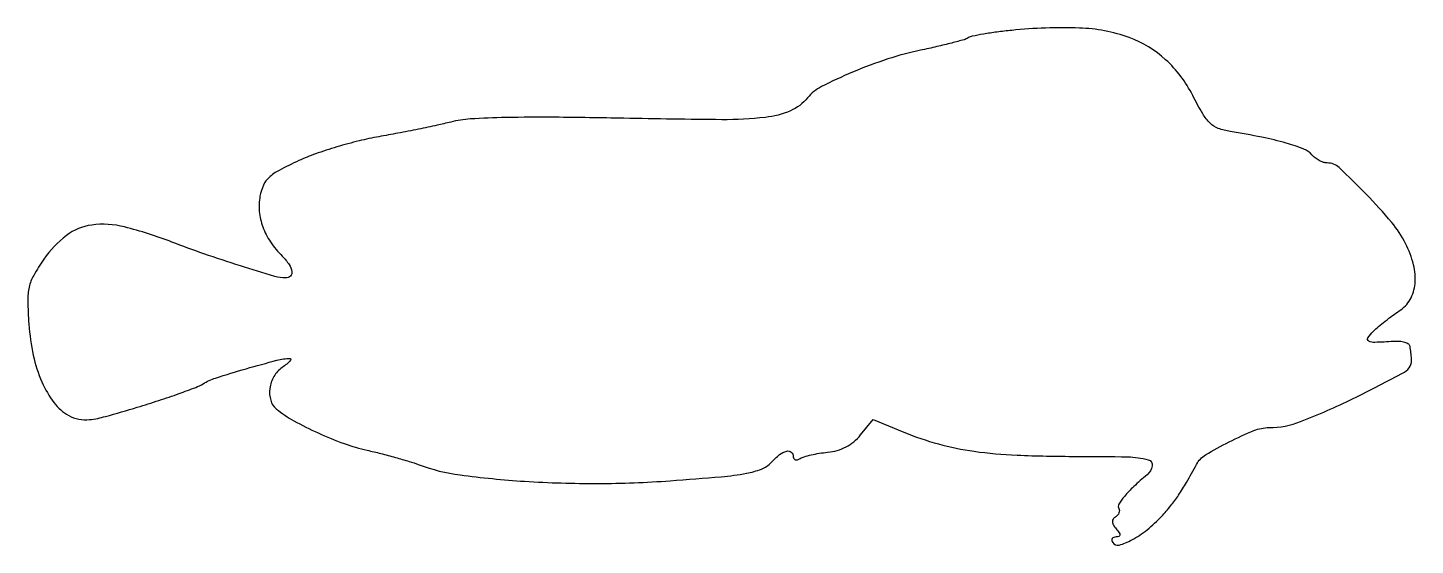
# Model space of a CAD drawing. Extents: x 0 to 241, y 1 to 90.
import ezdxf

# ---------------------------------------------------------------- set-up
doc = ezdxf.new("R2010")
doc.units = 0

msp = doc.modelspace()

# ---------------------------------------------------------------- linework, layer by layer
msp.add_lwpolyline([(170.956514, 90.045047, 0.007414), (168.375242, 89.741315, 0.009774), (166.032665, 89.383663, 0.007522), (164.094491, 89.018752, 0.088337), (163.383199, 88.73683, -0.07009), (162.660518, 88.419612, -0.004952), (160.527066, 87.843453, -0.006918), (157.957197, 87.214487, -0.005158), (155.106337, 86.589311, 0.028084), (149.430202, 85.06891, 0.020206), (143.284789, 82.767852, 0.017659), (137.885899, 80.265647, 0.106495), (135.5, 78.330334, -0.122928), (132.505241, 76.058135, -0.073411), (128.157813, 74.911517, -0.029671), (120.58238, 74.517324, -0.003427), (103.549488, 74.759036, 0.002936), (91.617295, 74.940087, 0.00776), (83.076918, 74.886975, 0.009554), (76.937312, 74.636061, 0.046715), (73.506054, 74.105841, -0.008245), (71.16247, 73.556647, -0.003182), (67.895002, 72.869316, -0.00315), (64.342207, 72.168824, -0.003884), (61.020654, 71.562335, 0.017767), (57.598271, 70.838724, 0.01185), (53.733574, 69.779134, 0.011939), (50.02973, 68.571539, 0.022823), (47.13021, 67.397656, 0.012764), (43.692626, 65.712249, 0.06514), (41.953454, 64.492899, 0.102917), (40.981865, 63.143744, 0.058457), (40.380603, 61.215251, 0.070663), (40.262543, 58.555278, 0.06468), (40.877096, 55.881444, 0.059598), (42.21932, 53.266031, 0.045929), (44.25, 50.780383, -0.041939), (45.446374, 49.33954, -0.115346), (45.932589, 48.120289, -0.244581), (45.664551, 47.337659, -0.192602), (44.820496, 47, -0.07307), (42.951001, 47.274674, -0.003589), (36.970107, 49.117838, -0.006435), (30.644103, 51.207109, -0.009154), (25.083062, 53.238087, 0.029551), (16.8461, 55.871045, 0.095937), (11.146496, 56.207783, 0.130945), (6.75552, 54.389057, 0.07893), (2.848421, 50.279688, 0.021237), (1.07198, 47.447303, 0.072793), (0.283644, 45.429018, 0.062063), (0.043327, 43.105851, 0.012635), (0.23457, 38.965653, 0.035448), (1.008139, 33.565969, 0.049684), (2.504691, 28.933059, 0.058435), (4.59822, 25.3474, 0.102915), (7.165983, 23.093105, 0.08129), (8.907809, 22.451063, 0.07805), (10.788924, 22.384931, 0.037754), (13.562771, 22.936013, 0.005529), (19.074875, 24.536852, 0.005587), (22.830211, 25.718616, 0.006799), (26.31887, 26.912202, 0.005807), (29.222465, 27.988121, 0.046497), (30.5, 28.620123, -0.061121), (32.666791, 29.614484, -0.006534), (37.972367, 31.227134, -0.006371), (43.325686, 32.704504, -0.06422), (45.616851, 33, -0.500384), (45.723835, 32.857172, -0.111816), (45.548879, 32.542718, -0.040988), (45.020578, 32.042169, -0.016374), (44.222506, 31.443296, 0.109397), (42.793107, 29.883667, 0.097803), (42.082694, 27.802453, 0.105726), (42.241024, 25.742499, 0.151141), (43.25, 24.227027, 0.044064), (46.245834, 22.197976, 0.020013), (50.476401, 20.06372, 0.019974), (55.008474, 18.21526, 0.032451), (59, 17.056908, -0.007737), (61.362029, 16.496279, -0.006023), (63.9125, 15.816278, -0.006094), (66.27464, 15.124769, -0.014679), (68, 14.540855, 0.056169), (75.156695, 12.763188, 0.016887), (86.340895, 11.669567, 0.016688), (99.070189, 11.283374, 0.017337), (111.635281, 11.757454, 0.003503), (120.493415, 12.462169, 0.023375), (124.877476, 13.049319, 0.049497), (127.477839, 13.793658, 0.111223), (129.163172, 14.944769, -0.037268), (130.622364, 16.294016, -0.104814), (131.859897, 16.91163, -0.249252), (132.64686, 16.723618, -0.215165), (133, 15.940983, 0.14217), (133.098907, 15.600166, 0.191389), (133.356408, 15.413324, 0.136809), (133.748685, 15.422127, 0.064893), (134.213303, 15.631829, -0.065984), (134.906709, 15.94298, -0.016517), (136.109103, 16.258967, -0.016583), (137.520324, 16.531534, -0.016004), (138.963303, 16.713769, 0.045379), (140.647719, 17.027799, 0.052209), (142.166061, 17.633075, 0.052639), (143.515925, 18.534616, 0.047429), (144.700614, 19.727407), (146.901228, 22.408966), (152.200614, 20.219668, 0.031007), (158.225426, 18.157542, 0.031947), (164.399457, 16.880871, 0.024986), (171.873027, 16.205874, 0.010028), (182.13649, 16, -0.005258), (191.111857, 15.905617, -0.058564), (194.651299, 15.413963, -0.387831), (195.344109, 14.346839, -0.179948), (194.451993, 12.789427, 0.014169), (192.139824, 10.74979, 0.031027), (190.51815, 9.035256, 0.037685), (189.547591, 7.676343, 0.281729), (189.550892, 6.917655, -0.135532), (189.652518, 6.569688, -0.100357), (189.57831, 6.173838, -0.086777), (189.338532, 5.79009, -0.071528), (188.967754, 5.480071, 0.104543), (188.565939, 5.096706, 0.164411), (188.437769, 4.641842, 0.118701), (188.600925, 4.090157, 0.042246), (189.073886, 3.410972, -0.0201), (189.619964, 2.696402, -0.156189), (189.743413, 2.300778, -0.32945), (189.573634, 2.074601, -0.072722), (189.063428, 2, 0.093604), (188.659742, 1.923758, 0.171934), (188.409902, 1.707327, 0.173711), (188.353555, 1.383729, 0.095787), (188.497734, 1.003667, 0.335513), (189.584736, 0.582308, 0.054292), (191.823697, 1.492447, 0.045458), (194.469244, 3.246325, 0.036736), (196.964557, 5.56965, 0.016702), (198.587841, 7.442123, 0.021938), (199.933176, 9.260543, 0.017853), (201.304841, 11.461103, 0.006886), (203.05493, 14.605164, -0.133933), (204.606348, 16.236047, -0.018682), (208.718953, 18.518797, -0.020551), (213.017529, 20.481191, -0.097095), (215.663991, 21, 0.09432), (221.132924, 22.040922, 0.019057), (230.227775, 26.04016, 0.012413), (239.159232, 30.658356, 0.301309), (240.4, 33.021726, 0.003122), (240.350948, 33.473676, 0.001696), (240.285313, 34.028521, 0.001689), (240.214715, 34.592554, 0.002674), (240.15, 35.075366, 0.218211), (239.894998, 35.474716, 0.068554), (239.23625, 35.781579, 0.053978), (238.313958, 35.960095, 0.037313), (237.25, 35.969404, -0.007713), (234.010322, 35.805933, -0.127565), (232.963489, 36.038674, -0.448932), (232.817589, 36.599901, -0.050166), (233.766505, 37.75, -0.019761), (234.636921, 38.546666, -0.009361), (235.817063, 39.506772, -0.009262), (237.090787, 40.466456, -0.012941), (238.266505, 41.273053, 0.120479), (240.141113, 43.262947, 0.106285), (240.995974, 45.987843, 0.086322), (240.729938, 49.30647, 0.052681), (239.350935, 52.998352, 0.058953), (236.947629, 56.662512, 0.018135), (232.509684, 61.576463, 0.012127), (227.806661, 66.189473, 0.190113), (225.752009, 67, -0.077011), (225.089413, 67.102663, -0.044443), (224.343339, 67.414816, -0.043167), (223.632599, 67.871753, -0.055161), (223.072917, 68.412141, 0.127539), (221.67604, 69.418616, 0.02317), (218.623614, 70.444831, 0.020215), (214.41065, 71.464965, 0.009524), (208.899472, 72.457002, -0.050578), (206.834199, 73.006672, -0.101744), (205.415362, 73.904092, -0.068893), (204.140878, 75.524527, -0.014038), (202.384153, 78.733964, 0.087856), (197.686199, 84.939502, 0.100854), (191.344537, 88.79716, 0.078286), (182.701729, 90.452369, 0.03383)], format="xyb", close=True)

doc.saveas('drawing.dxf')
